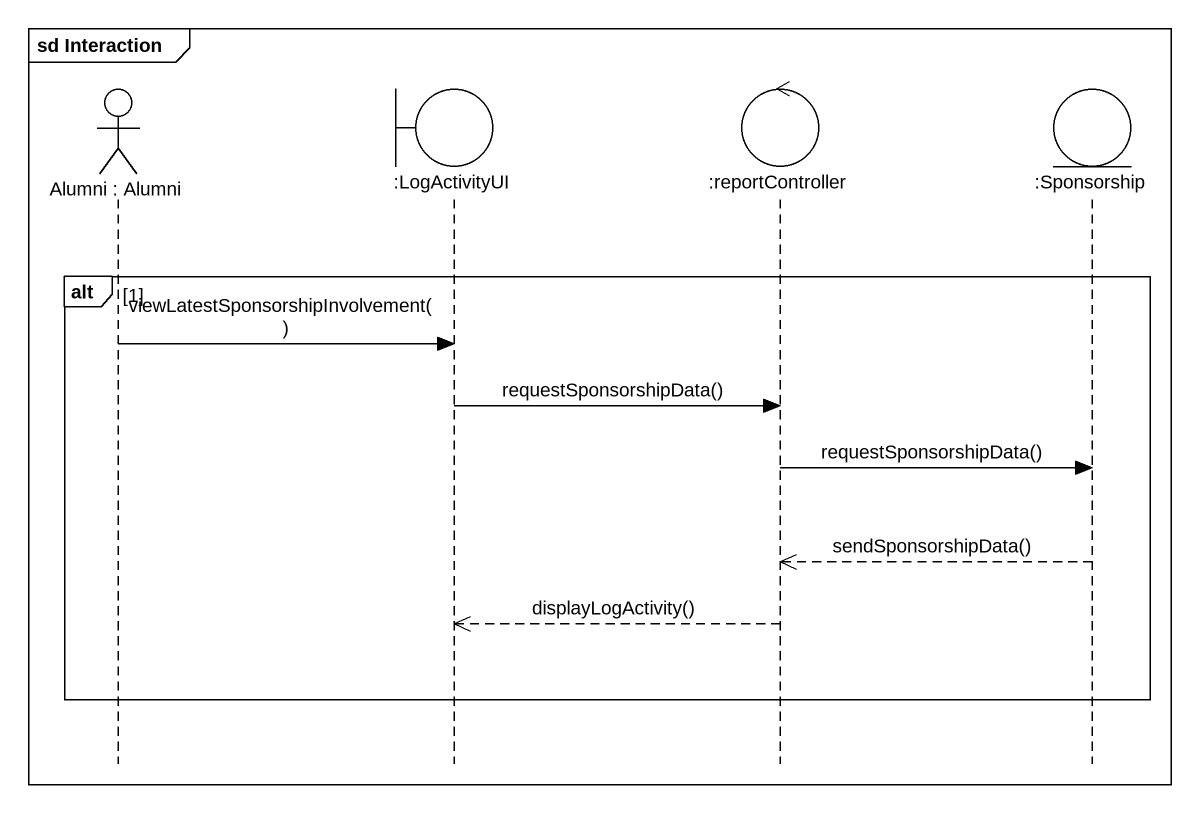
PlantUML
@startuml
mainframe sd Interaction
hide footbox
actor "Alumni : Alumni" as Alumni
boundary ":LogActivityUI" as LogActivityUI
control ":reportController" as reportController
entity ":Sponsorship" as Sponsorship

alt 1
  Alumni -> LogActivityUI : viewLatestSponsorshipInvolvement()
  LogActivityUI -> reportController : requestSponsorshipData()
  reportController -> Sponsorship : requestSponsorshipData()
  Sponsorship -->> reportController : sendSponsorshipData()
  reportController -->> LogActivityUI : displayLogActivity()
end
@enduml
